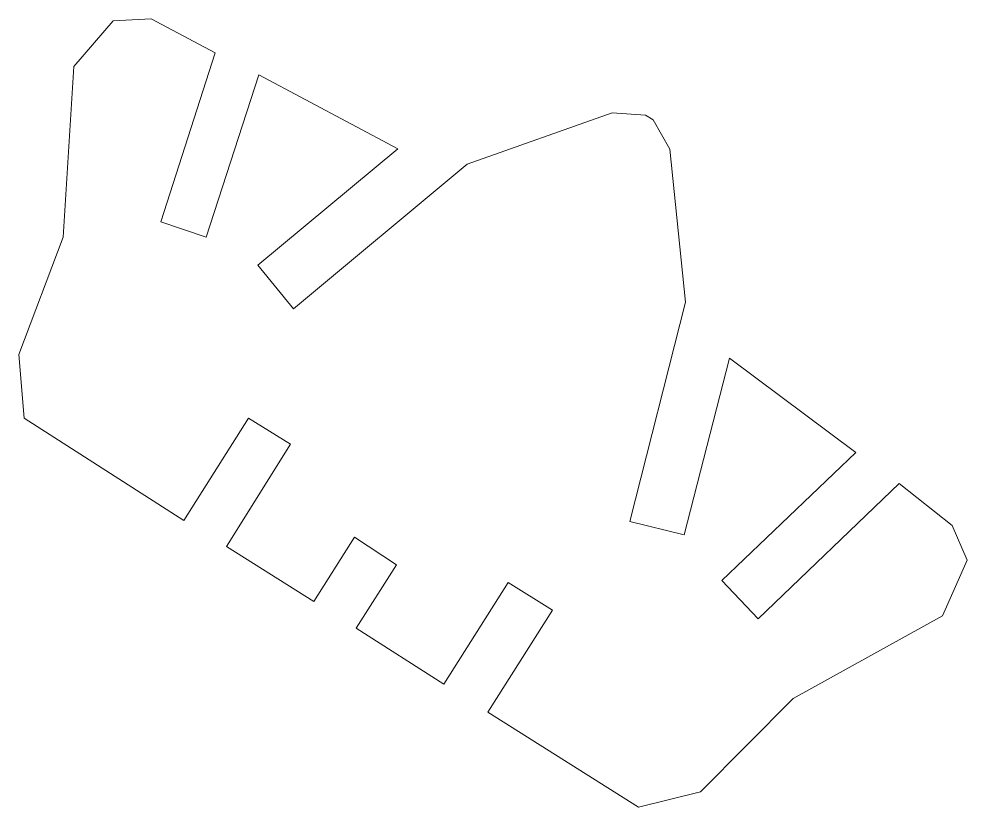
# Model space of a CAD drawing. Header units: millimetres. Extents: x -108 to 108, y -75 to 75.
# Drawn here: x -62.98 to -35.22, y 37.19 to 60.25 of the extents above; entities that cross this region are included whole.
import ezdxf

# ---------------------------------------------------------------- set-up
doc = ezdxf.new("R2010")
doc.units = ezdxf.units.MM
doc.header["$MEASUREMENT"] = 0
doc.layers.add('Layer 1', color=7, linetype='Continuous')

msp = doc.modelspace()

# ---------------------------------------------------------------- linework, layer by layer
at = {"layer": 'Layer 1', "lineweight": 9}
msp.add_open_spline([(-44.6396, 57.4409), (-44.6396, 57.4409), (-44.4086, 57.3058), (-44.4086, 57.3058), (-44.4086, 57.3058), (-44.4086, 57.3058), (-43.922, 56.4401), (-43.922, 56.4401), (-43.922, 56.4401), (-43.922, 56.4401), (-43.462, 51.9632), (-43.462, 51.9632), (-43.462, 51.9632), (-43.462, 51.9632), (-45.0995, 45.5524), (-45.0995, 45.5524), (-45.0995, 45.5524), (-45.0995, 45.5524), (-43.5021, 45.1602), (-43.5021, 45.1602), (-43.5021, 45.1602), (-43.5021, 45.1602), (-42.1776, 50.3268), (-42.1776, 50.3268), (-42.1776, 50.3268), (-42.1776, 50.3268), (-38.4845, 47.5677), (-38.4845, 47.5677), (-38.4845, 47.5677), (-38.4845, 47.5677), (-42.4066, 43.8212), (-42.4066, 43.8212), (-42.4066, 43.8212), (-42.4066, 43.8212), (-41.3397, 42.6986), (-41.3397, 42.6986), (-41.3397, 42.6986), (-41.3397, 42.6986), (-37.2135, 46.6615), (-37.2135, 46.6615), (-37.2135, 46.6615), (-37.2135, 46.6615), (-35.658, 45.4307), (-35.658, 45.4307), (-35.658, 45.4307), (-35.658, 45.4307), (-35.2248, 44.4163), (-35.2248, 44.4163), (-35.2248, 44.4163), (-35.2248, 44.4163), (-35.9424, 42.7933), (-35.9424, 42.7933), (-35.9424, 42.7933), (-35.9424, 42.7933), (-40.311, 40.3723), (-40.311, 40.3723), (-40.311, 40.3723), (-40.311, 40.3723), (-43.0288, 37.6402), (-43.0288, 37.6402), (-43.0288, 37.6402), (-43.0288, 37.6402), (-44.8419, 37.1939), (-44.8419, 37.1939), (-44.8419, 37.1939), (-44.8419, 37.1939), (-49.2506, 39.9665), (-49.2506, 39.9665), (-49.2506, 39.9665), (-49.2506, 39.9665), (-47.3573, 42.9557), (-47.3573, 42.9557), (-47.3573, 42.9557), (-47.3573, 42.9557), (-48.6551, 43.7672), (-48.6551, 43.7672), (-48.6551, 43.7672), (-48.6551, 43.7672), (-50.537, 40.7916), (-50.537, 40.7916), (-50.537, 40.7916), (-50.537, 40.7916), (-53.1059, 42.4282), (-53.1059, 42.4282), (-53.1059, 42.4282), (-53.1059, 42.4282), (-51.9283, 44.281), (-51.9283, 44.281), (-51.9283, 44.281), (-51.9283, 44.281), (-53.1593, 45.0925), (-53.1593, 45.0925), (-53.1593, 45.0925), (-53.1593, 45.0925), (-54.3502, 43.2126), (-54.3502, 43.2126), (-54.3502, 43.2126), (-54.3502, 43.2126), (-56.9058, 44.822), (-56.9058, 44.822), (-56.9058, 44.822), (-56.9058, 44.822), (-55.0258, 47.8112), (-55.0258, 47.8112), (-55.0258, 47.8112), (-55.0258, 47.8112), (-56.2568, 48.5685), (-56.2568, 48.5685), (-56.2568, 48.5685), (-56.2568, 48.5685), (-58.1501, 45.5795), (-58.1501, 45.5795), (-58.1501, 45.5795), (-58.1501, 45.5795), (-62.8299, 48.5685), (-62.8299, 48.5685), (-62.8299, 48.5685), (-62.8299, 48.5685), (-62.9787, 50.435), (-62.9787, 50.435), (-62.9787, 50.435), (-62.9787, 50.435), (-61.6809, 53.8704), (-61.6809, 53.8704), (-61.6809, 53.8704), (-61.6809, 53.8704), (-61.3698, 58.861), (-61.3698, 58.861), (-61.3698, 58.861), (-61.3698, 58.861), (-60.2209, 60.2001), (-60.2209, 60.2001), (-60.2209, 60.2001), (-60.2209, 60.2001), (-59.1101, 60.2541), (-59.1101, 60.2541), (-59.1101, 60.2541), (-59.1101, 60.2541), (-57.2302, 59.2668), (-57.2302, 59.2668), (-57.2302, 59.2668), (-57.2302, 59.2668), (-58.8277, 54.3166), (-58.8277, 54.3166), (-58.8277, 54.3166), (-58.8277, 54.3166), (-57.5012, 53.8704), (-57.5012, 53.8704), (-57.5012, 53.8704), (-57.5012, 53.8704), (-55.9591, 58.6177), (-55.9591, 58.6177), (-55.9591, 58.6177), (-55.9591, 58.6177), (-51.8882, 56.4536), (-51.8882, 56.4536), (-51.8882, 56.4536), (-51.8882, 56.4536), (-55.9858, 53.0454), (-55.9858, 53.0454), (-55.9858, 53.0454), (-55.9858, 53.0454), (-54.9457, 51.7739), (-54.9457, 51.7739), (-54.9457, 51.7739), (-54.9457, 51.7739), (-49.8594, 56.0072), (-49.8594, 56.0072), (-49.8594, 56.0072), (-49.8594, 56.0072), (-45.6129, 57.5087), (-45.6129, 57.5087), (-45.6129, 57.5087), (-45.6129, 57.5087), (-44.6396, 57.4409), (-44.6396, 57.4409), (-44.6396, 57.4409), (-44.6396, 57.4409), (-44.6396, 57.4409), (-44.6396, 57.4409)], degree=3, knots=[0, 0, 0, 0, 0.0217391, 0.0217391, 0.0217391, 0.0217391, 0.0434783, 0.0434783, 0.0434783, 0.0434783, 0.0652174, 0.0652174, 0.0652174, 0.0652174, 0.0869565, 0.0869565, 0.0869565, 0.0869565, 0.1086957, 0.1086957, 0.1086957, 0.1086957, 0.1304348, 0.1304348, 0.1304348, 0.1304348, 0.1521739, 0.1521739, 0.1521739, 0.1521739, 0.173913, 0.173913, 0.173913, 0.173913, 0.1956522, 0.1956522, 0.1956522, 0.1956522, 0.2173913, 0.2173913, 0.2173913, 0.2173913, 0.2391304, 0.2391304, 0.2391304, 0.2391304, 0.2608696, 0.2608696, 0.2608696, 0.2608696, 0.2826087, 0.2826087, 0.2826087, 0.2826087, 0.3043478, 0.3043478, 0.3043478, 0.3043478, 0.326087, 0.326087, 0.326087, 0.326087, 0.3478261, 0.3478261, 0.3478261, 0.3478261, 0.3695652, 0.3695652, 0.3695652, 0.3695652, 0.3913043, 0.3913043, 0.3913043, 0.3913043, 0.4130435, 0.4130435, 0.4130435, 0.4130435, 0.4347826, 0.4347826, 0.4347826, 0.4347826, 0.4565217, 0.4565217, 0.4565217, 0.4565217, 0.4782609, 0.4782609, 0.4782609, 0.4782609, 0.5, 0.5, 0.5, 0.5, 0.5217391, 0.5217391, 0.5217391, 0.5217391, 0.5434783, 0.5434783, 0.5434783, 0.5434783, 0.5652174, 0.5652174, 0.5652174, 0.5652174, 0.5869565, 0.5869565, 0.5869565, 0.5869565, 0.6086957, 0.6086957, 0.6086957, 0.6086957, 0.6304348, 0.6304348, 0.6304348, 0.6304348, 0.6521739, 0.6521739, 0.6521739, 0.6521739, 0.673913, 0.673913, 0.673913, 0.673913, 0.6956522, 0.6956522, 0.6956522, 0.6956522, 0.7173913, 0.7173913, 0.7173913, 0.7173913, 0.7391304, 0.7391304, 0.7391304, 0.7391304, 0.7608696, 0.7608696, 0.7608696, 0.7608696, 0.7826087, 0.7826087, 0.7826087, 0.7826087, 0.8043478, 0.8043478, 0.8043478, 0.8043478, 0.826087, 0.826087, 0.826087, 0.826087, 0.8478261, 0.8478261, 0.8478261, 0.8478261, 0.8695652, 0.8695652, 0.8695652, 0.8695652, 0.8913043, 0.8913043, 0.8913043, 0.8913043, 0.9130435, 0.9130435, 0.9130435, 0.9130435, 0.9347826, 0.9347826, 0.9347826, 0.9347826, 0.9565217, 0.9565217, 0.9565217, 0.9565217, 1, 1, 1, 1], dxfattribs=at)

doc.saveas('drawing.dxf')
